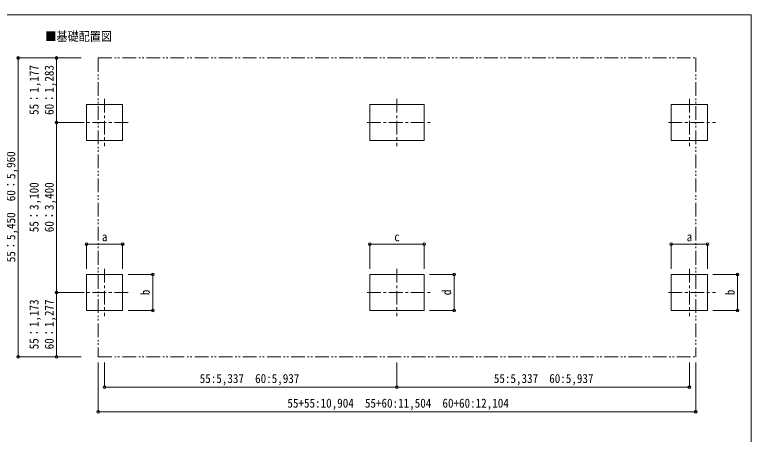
# Model space of a CAD drawing. Units: millimetres at full size, sheet at 1:50; details may follow other scales. Extents: x -14053 to 14053, y -9700 to 9700.
# Drawn here: x -96 to 13347, y 2049 to 9700 of the extents above; entities that cross this region are included whole.
import ezdxf
from ezdxf.enums import TextEntityAlignment as Align

# ---------------------------------------------------------------- set-up
doc = ezdxf.new("R2010")
doc.units = ezdxf.units.MM
doc.header["$LTSCALE"] = 50
doc.header["$PDMODE"] = 32
doc.header["$PDSIZE"] = 50
doc.linetypes.add('CHAIN1', pattern=[8, 5, -1, 1, -1])
doc.linetypes.add('DOUBLE_CHAIN1', pattern=[8.8, 5, -1, 0.6, -0.6, 0.6, -1])
doc.layers.add('1-7', color=7, linetype='Continuous')
for name, color, linetype, lineweight in [('1-8', 6, 'Continuous', 9), ('1-A', 4, 'Continuous', 9), ('F-0', 7, 'Continuous', 9)]:
    doc.layers.add(name, color=color, linetype=linetype, lineweight=lineweight)
doc.styles.add('ＭＳ ゴシック', font='')
doc.styles.get('ＭＳ ゴシック').set_extended_font_data('MS Gothic')

msp = doc.modelspace()

# ---------------------------------------------------------------- linework, layer by layer
at = {"layer": '1-8'}
for p, q in [((-35.29, 8911.62), (-35.29, 3461.59)), ((-35.29, 8911.62), (1114.71, 8911.62)), ((664.71, 7734.59), (664.71, 8911.62)), ((664.71, 4634.59), (664.71, 7734.59)), ((664.71, 7734.59), (1114.71, 7734.59)), ((1213.71, 5513.64), (1213.71, 5063.64)), ((6384.73, 5513.64), (6384.73, 5063.64)), ((11886.71, 5513.64), (11886.71, 5063.64)), ((2422.71, 4964.64), (1972.71, 4964.64)), ((2422.71, 4964.64), (2422.71, 4304.59)), ((7923.73, 4964.64), (7473.73, 4964.64)), ((7923.73, 4964.64), (7923.73, 4304.59)), ((13095.71, 4964.64), (12645.71, 4964.64)), ((13095.71, 4964.64), (13095.71, 4304.59)), ((664.71, 3461.59), (664.71, 4634.59)), ((664.71, 4634.59), (1114.71, 4634.59)), ((2422.71, 4304.59), (1972.71, 4304.59)), ((7923.73, 4304.59), (7473.73, 4304.59)), ((13095.71, 4304.59), (12645.71, 4304.59)), ((-35.29, 3461.59), (1114.71, 3461.59)), ((1428.21, 2459.48), (1428.21, 3359.13)), ((1543.71, 2909.13), (1543.71, 3359.13)), ((12216.71, 2909.13), (12216.71, 3359.13)), ((12332.21, 2459.48), (12332.21, 3359.13)), ((6879.71, 2909.13), (12216.71, 2909.13)), ((1428.21, 2459.48), (12332.21, 2459.48))]:
    msp.add_line(p, q, dxfattribs=at)
for points in [[(1213.71, 5513.64), (1873.71, 5513.64), (1873.71, 5063.64)], [(6384.73, 5513.64), (7374.73, 5513.64), (7374.73, 5063.64)], [(11886.71, 5513.64), (12546.71, 5513.64), (12546.71, 5063.64)], [(1543.71, 2909.13), (6879.71, 2909.13), (6879.71, 3359.13)]]:
    msp.add_lwpolyline(points, dxfattribs=at)
for p in [(-35.29, 8911.62), (664.71, 8911.62), (664.71, 7734.59), (1213.71, 5513.64), (1873.71, 5513.64), (6384.73, 5513.64), (7374.73, 5513.64), (11886.71, 5513.64), (12546.71, 5513.64), (2422.71, 4964.64), (7923.73, 4964.64), (13095.71, 4964.64), (664.71, 4634.59), (2422.71, 4304.59), (7923.73, 4304.59), (13095.71, 4304.59), (-35.29, 3461.59), (664.71, 3461.59), (1543.71, 2909.13), (6879.71, 2909.13), (12216.71, 2909.13), (1428.21, 2459.48), (12332.21, 2459.48)]:
    msp.add_point(p, dxfattribs=at)
at = {"layer": '1-A', "color": 7, "linetype": 'DOUBLE_CHAIN1'}
for p, q in [((1428.21, 8911.62), (1428.21, 3461.59)), ((1428.21, 8911.62), (12332.21, 8911.62)), ((12332.21, 8911.62), (12332.21, 3461.59)), ((1428.21, 3461.59), (12332.21, 3461.59))]:
    msp.add_line(p, q, dxfattribs=at)
at = {"layer": '1-A', "linetype": 'CHAIN1'}
for p, q in [((1543.71, 8164.64), (1543.71, 7304.59)), ((6879.73, 8164.64), (6879.73, 7304.59)), ((12216.71, 8164.64), (12216.71, 7304.59)), ((1973.71, 7734.59), (1113.71, 7734.59)), ((6334.73, 7734.59), (7524.73, 7734.59)), ((11836.71, 7734.59), (12696.71, 7734.59)), ((1543.71, 5064.64), (1543.71, 4204.59)), ((6879.73, 5064.64), (6879.73, 4204.59)), ((12216.71, 5064.64), (12216.71, 4204.59)), ((1973.71, 4634.59), (1113.71, 4634.59)), ((6334.73, 4634.59), (7524.73, 4634.59)), ((11836.71, 4634.59), (12696.71, 4634.59))]:
    msp.add_line(p, q, dxfattribs=at)
at = {"layer": '1-A'}
for p, q in [((1213.71, 8064.64), (1213.71, 7404.59)), ((1873.71, 8064.64), (1213.71, 8064.64)), ((1873.71, 7404.59), (1873.71, 8064.64)), ((6384.73, 8064.64), (7374.73, 8064.64)), ((6384.73, 7404.59), (6384.73, 8064.64)), ((7374.73, 8064.64), (7374.73, 7404.59)), ((11886.71, 8064.64), (12546.71, 8064.64)), ((11886.71, 7404.59), (11886.71, 8064.64)), ((12546.71, 8064.64), (12546.71, 7404.59)), ((1213.71, 7404.59), (1873.71, 7404.59)), ((7374.73, 7404.59), (6384.73, 7404.59)), ((12546.71, 7404.59), (11886.71, 7404.59)), ((1213.71, 4964.64), (1213.71, 4304.59)), ((1873.71, 4964.64), (1213.71, 4964.64)), ((1873.71, 4304.59), (1873.71, 4964.64)), ((6384.73, 4964.64), (7374.73, 4964.64)), ((6384.73, 4304.59), (6384.73, 4964.64)), ((7374.73, 4964.64), (7374.73, 4304.59)), ((11886.71, 4964.64), (12546.71, 4964.64)), ((11886.71, 4304.59), (11886.71, 4964.64)), ((12546.71, 4964.64), (12546.71, 4304.59)), ((1213.71, 4304.59), (1873.71, 4304.59)), ((7374.73, 4304.59), (6384.73, 4304.59)), ((12546.71, 4304.59), (11886.71, 4304.59))]:
    msp.add_line(p, q, dxfattribs=at)
at = {"layer": 'F-0', "color": 5, "lineweight": 5}
for p, q in [((-14053.43, 9700), (13346.57, 9700)), ((13346.57, 9700), (13346.57, -9700))]:
    msp.add_line(p, q, dxfattribs=at)

# ---------------------------------------------------------------- texts
at = {"layer": '1-7', "style": 'ＭＳ ゴシック', "width": 0.9}
msp.add_text('■基礎配置図', height=165, dxfattribs=at).set_placement((463.17, 9174.38), align=Align.BOTTOM_LEFT)
at = {"layer": '1-8', "color": 7, "style": 'ＭＳ ゴシック', "width": 0.9}
for s, p in [('55：1,177', (388.67, 7872.74)), ('60：1,283', (664.71, 7872.74)), ('55：5,450\u300060：5,960', (-35.29, 5186.42)), ('55：3,100', (388.67, 5734.23)), ('60：3,400', (664.71, 5734.23)), ('b', (2417.71, 4584.61)), ('d', (7918.73, 4584.61)), ('b', (13090.71, 4584.61)), ('55：1,173', (388.67, 3597.91)), ('60：1,277', (664.71, 3597.91))]:
    msp.add_text(s, height=165, rotation=90, dxfattribs=at).set_placement(p, align=Align.BOTTOM_LEFT)
for s, p in [('a', (1493.71, 5518.64)), ('c', (6829.73, 5518.64)), ('a', (12166.71, 5518.64)), ('55:5,337\u300060:5,937', (3280.21, 2934.13)), ('55:5,337\u300060:5,937', (8648.21, 2934.13)), ('55+55:10,904\u300055+60:11,504\u300060+60:12,104', (4880.21, 2484.48))]:
    msp.add_text(s, height=165, dxfattribs=at).set_placement(p, align=Align.BOTTOM_LEFT)

doc.saveas('drawing.dxf')
